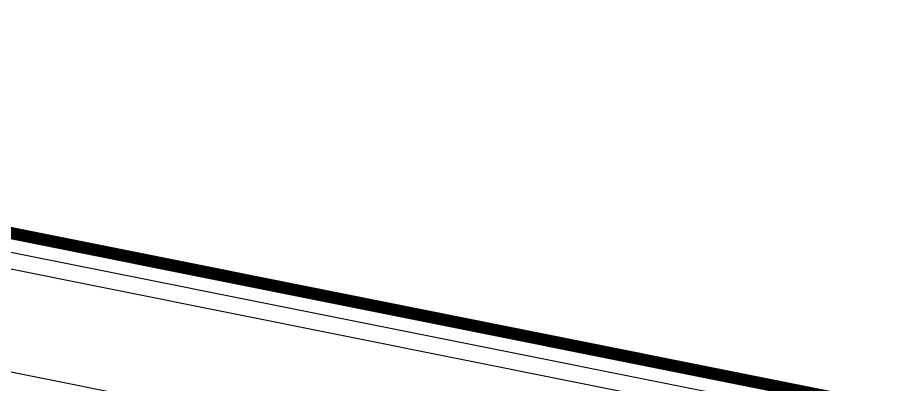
# Model space of a CAD drawing. Header units: inches. Extents: x -27 to 142, y -1 to 42.
# Drawn here: x 75.1 to 89.7, y 36.16 to 42.18 of the extents above; entities that cross this region are included whole.
import ezdxf

# ---------------------------------------------------------------- set-up
doc = ezdxf.new("R2010")
doc.units = ezdxf.units.IN
for name, color, linetype in [('Bottom Layer', 5, 'Continuous'), ('Keep-Out Layer', 6, 'Continuous'), ('Mechanical 1', 6, 'Continuous'), ('Top Layer', 1, 'Continuous'), ('Top Solder', 216, 'Continuous')]:
    doc.layers.add(name, color=color, linetype=linetype)

msp = doc.modelspace()

# ---------------------------------------------------------------- linework, layer by layer
at = {"layer": 'Bottom Layer'}
msp.add_line((57.8, 41.768), (91.977, 34.933), dxfattribs=at)
at = {"layer": 'Keep-Out Layer'}
msp.add_lwpolyline([(57.8, 42.08, 0.2, 0.2, 0), (92.449, 35.15, 0.2, 0.2, 0)], format="xyseb", dxfattribs=at)
at = {"layer": 'Mechanical 1'}
msp.add_lwpolyline([(57.8, 42.08, 0.2, 0.2, 0), (92.449, 35.15, 0.2, 0.2, 0)], format="xyseb", dxfattribs=at)
at = {"layer": 'Top Layer'}
msp.add_line((57.8, 41.768), (91.977, 34.933), dxfattribs=at)
at = {"layer": 'Top Solder'}
for p, q in [((57.892, 41.472), (91.684, 34.714)), ((89.61, 33.435), (57.892, 39.778))]:
    msp.add_line(p, q, dxfattribs=at)

doc.saveas('drawing.dxf')
